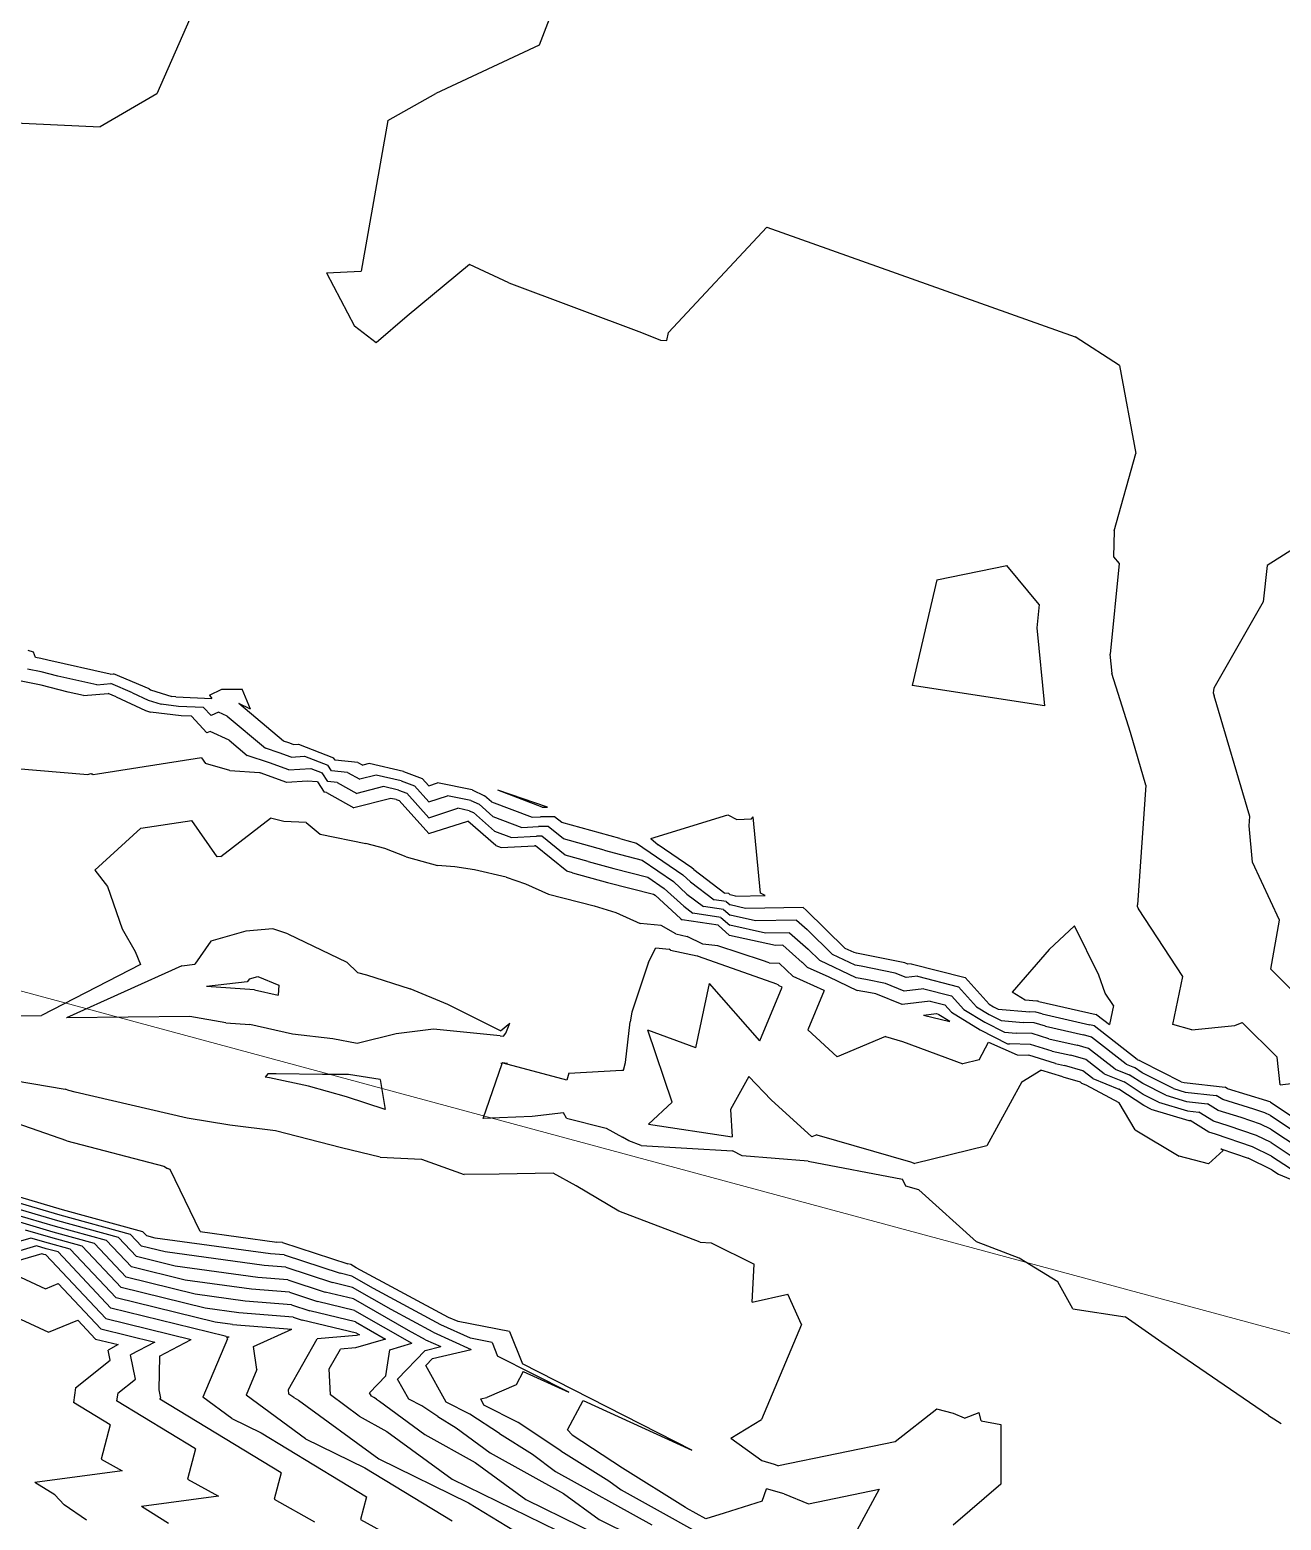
# Model space of a CAD drawing. Header units: metres. Extents: x -1120501 to 1198934, y -4928884 to 66998.
# Drawn here: x -388.5 to -288.2, y -424.5 to -305 of the extents above; entities that cross this region are included whole.
import ezdxf

# ---------------------------------------------------------------- set-up
doc = ezdxf.new("R2010")
doc.units = ezdxf.units.M
doc.layers.add('CL', color=5, linetype='Continuous')
doc.layers.add('SURF2CONTOURS', color=7, linetype='Continuous', lineweight=0)

msp = doc.modelspace()

# ---------------------------------------------------------------- linework, layer by layer
at = {"color": 7, "lineweight": 0}
msp.add_circle((-684.64, 190.5), 66807.04, dxfattribs=at)
at = {"layer": 'CL', "linetype": 'Continuous', "lineweight": 0}
msp.add_lwpolyline([(-1067.58, 367.8), (-1082.93, 319.26), (-1104.11, 221.68), (-1108.39, 149.1), (-1119.85, 75.24), (-1093.53, -4.65), (-914.22, -147.32), (-825.87, -265.54), (-744.42, -314.86), (-442.72, -367.63), (-277.08, -412.37), (-43.5, -540.29), (86.31, -636.55), (247.28, -699.7), (413.51, -706.37), (555.05, -769.61), (597.29, -868.97), (635.37, -929.41), (778.63, -1023.65), (803.38, -1108.38), (824.32, -1155.97), (872.87, -1163.59)], dxfattribs=at)
at = {"layer": 'SURF2CONTOURS', "color": 4, "linetype": 'Continuous', "lineweight": -3}
for p, q in [((-344.24, -297.38, 250), (-347.66, -306.25, 250)), ((-347.66, -306.25, 250), (-355.93, -310.12, 250)), ((-359.77, -312.29, 250), (-355.93, -310.12, 250)), ((-359.77, -312.29, 250), (-361.91, -324.37, 250)), ((-329.39, -320.86, 250), (-337.29, -329.28, 250)), ((-329.39, -320.86, 250), (-304.69, -329.63, 250)), ((-364.69, -324.52, 250), (-361.91, -324.37, 250)), ((-364.69, -324.52, 250), (-362.44, -328.79, 250)), ((-353.22, -323.84, 250), (-358.22, -327.97, 250)), ((-350.07, -325.3, 250), (-353.22, -323.84, 250)), ((-350.07, -325.3, 250), (-339.44, -329.29, 250)), ((-358.22, -327.97, 250), (-360.71, -330.11, 250)), ((-360.71, -330.11, 250), (-362.44, -328.79, 250)), ((-339.44, -329.29, 250), (-337.93, -329.91, 250)), ((-337.42, -329.93, 250), (-337.29, -329.28, 250)), ((-301.12, -331.95, 250), (-304.69, -329.63, 250)), ((-337.93, -329.91, 250), (-337.42, -329.93, 250)), ((-301.12, -331.95, 250), (-299.83, -338.98, 250)), ((-301.55, -345.18, 250), (-299.83, -338.98, 250)), ((-301.55, -345.18, 250), (-301.62, -347.27, 250)), ((-301.62, -347.27, 250), (-301.17, -347.81, 250)), ((-301.17, -347.81, 250), (-301.88, -355.09, 250)), ((-388.18, -354.92, 250), (-388.6, -354.79, 250)), ((-388.02, -355.34, 250), (-388.18, -354.92, 250)), ((-387.58, -355.43, 250), (-388.02, -355.34, 250)), ((-387.04, -355.56, 250), (-387.58, -355.43, 250)), ((-382.03, -356.68, 250), (-387.04, -355.56, 250)), ((-301.73, -356.62, 250), (-301.88, -355.09, 250)), ((-387.57, -357.57, 249), (-389.3, -357.23, 249)), ((-382.03, -356.68, 250), (-381.76, -356.66, 250)), ((-378.92, -357.86, 250), (-381.76, -356.66, 250)), ((-301.74, -356.64, 250), (-301.73, -356.62, 250)), ((-300.26, -361.37, 250), (-301.74, -356.64, 250)), ((-385.41, -358.12, 249), (-387.57, -357.57, 249)), ((-384.16, -358.4, 249), (-385.41, -358.12, 249)), ((-384.16, -358.4, 249), (-382.2, -358.23, 249)), ((-381.56, -358.5, 249), (-382.2, -358.23, 249)), ((-378.92, -357.86, 250), (-378.79, -357.93, 250)), ((-378.79, -357.93, 250), (-377.09, -358.47, 250)), ((-374.08, -358.37, 250), (-373.07, -357.88, 250)), ((-374.08, -358.37, 250), (-373.89, -358.63, 250)), ((-373.07, -357.88, 250), (-371.46, -357.88, 250)), ((-370.79, -359.49, 250), (-371.46, -357.88, 250)), ((-381.56, -358.5, 249), (-379.19, -359.59, 249)), ((-379.19, -359.59, 249), (-378.81, -359.72, 249)), ((-376.77, -358.51, 250), (-377.09, -358.47, 250)), ((-376.77, -358.51, 250), (-373.89, -358.63, 250)), ((-370.79, -359.49, 250), (-371.73, -359.04, 250)), ((-368.14, -362.06, 250), (-371.73, -359.04, 250)), ((-376.33, -360.02, 249), (-378.81, -359.72, 249)), ((-375.52, -360.05, 249), (-376.33, -360.02, 249)), ((-374.28, -361.4, 249), (-375.52, -360.05, 249)), ((-374.01, -361.27, 249), (-374.28, -361.4, 249)), ((-372.5, -361.98, 249), (-374.01, -361.27, 249)), ((-372.5, -361.98, 249), (-371.05, -363.2, 249)), ((-299.01, -365.58, 250), (-300.26, -361.37, 250)), ((-369.26, -363.8, 249), (-371.05, -363.2, 249)), ((-367.72, -362.2, 250), (-368.14, -362.06, 250)), ((-367.36, -362.33, 250), (-367.72, -362.2, 250)), ((-367.36, -362.33, 250), (-366.95, -362.3, 250)), ((-366.95, -362.3, 250), (-364.13, -363.38, 250)), ((-367.7, -364.36, 249), (-369.26, -363.8, 249)), ((-367.7, -364.36, 249), (-365.95, -364.24, 249)), ((-365.95, -364.24, 249), (-365.05, -364.59, 249)), ((-364.01, -363.58, 250), (-364.13, -363.38, 250)), ((-362.18, -363.76, 250), (-364.01, -363.58, 250)), ((-362.18, -363.76, 250), (-361.79, -363.97, 250)), ((-361.28, -363.84, 250), (-361.79, -363.97, 250)), ((-358.51, -364.49, 250), (-361.28, -363.84, 250)), ((-364.59, -365.29, 249), (-365.05, -364.59, 249)), ((-363.85, -365.36, 249), (-364.59, -365.29, 249)), ((-363.85, -365.36, 249), (-362.26, -366.25, 249)), ((-358.51, -364.49, 250), (-357.02, -365.05, 250)), ((-357.02, -365.05, 250), (-356.49, -365.64, 250)), ((-356.49, -365.64, 250), (-355.8, -365.41, 250)), ((-353.02, -365.97, 250), (-355.8, -365.41, 250)), ((-299.01, -365.58, 250), (-299.69, -375.19, 250)), ((-360.13, -365.7, 249), (-362.26, -366.25, 249)), ((-358.92, -365.99, 249), (-360.13, -365.7, 249)), ((-358.92, -365.99, 249), (-358.26, -366.23, 249)), ((-358.26, -366.23, 249), (-356.49, -368.19, 249)), ((-353.02, -365.97, 250), (-352.02, -366.43, 250)), ((-351.46, -366.92, 250), (-352.02, -366.43, 250)), ((-356.49, -368.19, 249), (-354.18, -367.44, 249)), ((-353.25, -367.63, 249), (-354.18, -367.44, 249)), ((-353.25, -367.63, 249), (-352.91, -367.78, 249)), ((-351.23, -369.26, 249), (-352.91, -367.78, 249)), ((-351.46, -366.92, 250), (-348.22, -368.16, 250)), ((-383.25, -372.39, 248), (-379.58, -369.04, 248)), ((-379.58, -369.04, 248), (-375.48, -368.41, 248)), ((-373.45, -371.32, 248), (-375.48, -368.41, 248)), ((-373.17, -371.29, 248), (-369.17, -368.24, 248)), ((-368.11, -368.5, 248), (-369.17, -368.24, 248)), ((-366.33, -368.57, 248), (-368.11, -368.5, 248)), ((-366.33, -368.57, 248), (-365.21, -369.51, 248)), ((-348.22, -368.16, 250), (-347.54, -368.13, 250)), ((-346.43, -368.11, 250), (-347.54, -368.13, 250)), ((-345.84, -368.59, 250), (-346.43, -368.11, 250)), ((-341.19, -369.87, 250), (-345.84, -368.59, 250)), ((-365.21, -369.51, 248), (-361.55, -370.26, 248)), ((-360.03, -370.66, 248), (-361.55, -370.26, 248)), ((-351.23, -369.26, 249), (-349.87, -369.78, 249)), ((-349.87, -369.78, 249), (-347.87, -369.68, 249)), ((-347.44, -369.67, 249), (-347.87, -369.68, 249)), ((-345.57, -371.19, 249), (-347.44, -369.67, 249)), ((-341.19, -369.87, 250), (-340.62, -370.03, 250)), ((-340.62, -370.03, 250), (-339.85, -370.23, 250)), ((-339.85, -370.23, 250), (-336.14, -372.77, 250)), ((-373.17, -371.29, 248), (-373.45, -371.32, 248)), ((-358.31, -371.33, 248), (-360.03, -370.66, 248)), ((-358.31, -371.33, 248), (-355.79, -372.03, 248)), ((-343.71, -371.7, 249), (-345.57, -371.19, 249)), ((-383.25, -372.39, 248), (-382.25, -373.7, 248)), ((-354.42, -372.14, 248), (-355.79, -372.03, 248)), ((-352.83, -372.36, 248), (-354.42, -372.14, 248)), ((-350.28, -372.95, 248), (-352.83, -372.36, 248)), ((-343.71, -371.7, 249), (-341.66, -372.27, 249)), ((-341.66, -372.27, 249), (-338.94, -372.96, 249)), ((-335.53, -373.33, 250), (-336.14, -372.77, 250)), ((-382.25, -373.7, 248), (-381.08, -377.1, 248)), ((-350.28, -372.95, 248), (-348.74, -373.5, 248)), ((-348.74, -373.5, 248), (-346.9, -374.33, 248)), ((-338.94, -372.96, 249), (-337.62, -373.86, 249)), ((-336.06, -375.29, 249), (-337.62, -373.86, 249)), ((-335.53, -373.33, 250), (-333.63, -374.77, 250)), ((-346.9, -374.33, 248), (-343.24, -375.25, 248)), ((-332.66, -374.91, 250), (-333.63, -374.77, 250)), ((-332.66, -374.91, 250), (-332.34, -375.19, 250)), ((-331.1, -375.46, 250), (-332.34, -375.19, 250)), ((-299.7, -375.33, 250), (-299.69, -375.19, 250)), ((-343.24, -375.25, 248), (-341.51, -375.8, 248)), ((-341.51, -375.8, 248), (-339.55, -376.67, 248)), ((-336.06, -375.29, 249), (-335.34, -375.84, 249)), ((-333.09, -376.18, 249), (-335.34, -375.84, 249)), ((-333.09, -376.18, 249), (-332.37, -376.82, 249)), ((-326.5, -375.39, 250), (-331.1, -375.46, 250)), ((-326.5, -375.39, 250), (-326.26, -375.6, 250)), ((-326.26, -375.6, 250), (-323.12, -378.67, 250)), ((-299.7, -375.33, 250), (-299.63, -375.48, 250)), ((-299.62, -375.5, 250), (-299.63, -375.48, 250)), ((-296.07, -380.93, 250), (-299.62, -375.5, 250)), ((-381.08, -377.1, 248), (-380.04, -378.93, 248)), ((-371.15, -377.3, 248), (-373.96, -378.08, 248)), ((-368.99, -377.09, 248), (-371.15, -377.3, 248)), ((-367.78, -377.5, 248), (-368.99, -377.09, 248)), ((-367.78, -377.5, 248), (-363.07, -379.78, 248)), ((-337.87, -376.83, 248), (-339.55, -376.67, 248)), ((-336.7, -377.5, 248), (-337.87, -376.83, 248)), ((-336.7, -377.5, 248), (-335.79, -377.71, 248)), ((-329.5, -377.44, 249), (-332.37, -376.82, 249)), ((-327.57, -377.41, 249), (-329.5, -377.44, 249)), ((-327.57, -377.41, 249), (-326.09, -378.73, 249)), ((-373.96, -378.08, 248), (-375.25, -379.93, 248)), ((-334.54, -378.33, 248), (-335.79, -377.71, 248)), ((-333.34, -378.46, 248), (-334.54, -378.33, 248)), ((-329.74, -379.64, 248), (-333.34, -378.46, 248)), ((-326.09, -378.73, 249), (-325.14, -379.65, 249)), ((-322.41, -379.01, 250), (-323.12, -378.67, 250)), ((-379.59, -379.97, 248), (-387.53, -384.04, 248)), ((-380.04, -378.93, 248), (-379.59, -379.97, 248)), ((-376.29, -380.06, 248), (-375.25, -379.93, 248)), ((-362.2, -380.61, 248), (-363.07, -379.78, 248)), ((-329.2, -379.83, 248), (-329.74, -379.64, 248)), ((-329.2, -379.83, 248), (-328.41, -379.85, 248)), ((-328.41, -379.85, 248), (-327.29, -380.92, 248)), ((-322.23, -381.03, 249), (-325.14, -379.65, 249)), ((-322.22, -379.04, 250), (-322.41, -379.01, 250)), ((-318.34, -379.83, 250), (-322.22, -379.04, 250)), ((-318.09, -379.93, 250), (-318.34, -379.83, 250)), ((-317.83, -379.9, 250), (-318.09, -379.93, 250)), ((-317.83, -379.9, 250), (-313.5, -381, 250)), ((-376.29, -380.06, 248), (-385.53, -384.24, 248)), ((-362.2, -380.61, 248), (-361.5, -380.78, 248)), ((-361.5, -380.78, 248), (-357.99, -381.92, 248)), ((-324.8, -382.04, 248), (-327.29, -380.92, 248)), ((-321.46, -381.16, 249), (-322.23, -381.03, 249)), ((-319.88, -381.48, 249), (-321.46, -381.16, 249)), ((-311.58, -383.13, 250), (-313.5, -381, 250)), ((-296.87, -384.76, 250), (-296.07, -380.93, 250)), ((-354.96, -383.16, 248), (-357.99, -381.92, 248)), ((-324.8, -382.04, 248), (-326.12, -385.19, 248)), ((-318.4, -382.09, 249), (-319.88, -381.48, 249)), ((-316.82, -381.9, 249), (-318.4, -382.09, 249)), ((-316.82, -381.9, 249), (-314.59, -382.47, 249)), ((-350.74, -385.28, 248), (-354.96, -383.16, 248)), ((-313.6, -383.57, 249), (-314.59, -382.47, 249)), ((-311.58, -383.13, 250), (-311.22, -383.36, 250)), ((-311.22, -383.36, 250), (-310.87, -383.53, 250)), ((-310.87, -383.53, 250), (-308.31, -383.76, 250)), ((-392.82, -384.14, 248), (-387.53, -384.04, 248)), ((-375.65, -384.12, 248), (-385.53, -384.24, 248)), ((-372.75, -384.65, 248), (-375.65, -384.12, 248)), ((-372.75, -384.65, 248), (-370.83, -384.77, 248)), ((-350.74, -385.28, 248), (-350.01, -384.67, 248)), ((-350.32, -385.48, 248), (-350.01, -384.67, 248)), ((-316.84, -384.02, 248), (-315.81, -383.9, 248)), ((-316.84, -384.02, 248), (-314.74, -384.54, 248)), ((-315.81, -383.9, 248), (-315.68, -383.94, 248)), ((-315.61, -384, 248), (-315.68, -383.94, 248)), ((-314.74, -384.54, 248), (-315.61, -384, 248)), ((-313.6, -383.57, 249), (-311.94, -384.59, 249)), ((-311.94, -384.59, 249), (-310.36, -385.39, 249)), ((-307.83, -383.77, 250), (-308.31, -383.76, 250)), ((-307.34, -383.92, 250), (-307.83, -383.77, 250)), ((-307.34, -383.92, 250), (-303.51, -384.79, 250)), ((-291.89, -384.86, 250), (-291.3, -384.6, 250)), ((-288.49, -387.4, 250), (-291.3, -384.6, 250)), ((-367.41, -385.56, 248), (-370.83, -384.77, 248)), ((-364.19, -385.91, 248), (-367.41, -385.56, 248)), ((-362.23, -386.3, 248), (-364.19, -385.91, 248)), ((-359.12, -385.53, 248), (-362.23, -386.3, 248)), ((-356.13, -385.14, 248), (-359.12, -385.53, 248)), ((-350.78, -385.67, 248), (-356.13, -385.14, 248)), ((-350.78, -385.67, 248), (-350.51, -385.71, 248)), ((-350.51, -385.71, 248), (-350.32, -385.48, 248)), ((-323.76, -387.36, 248), (-326.12, -385.19, 248)), ((-319.88, -385.74, 248), (-323.76, -387.36, 248)), ((-319.88, -385.74, 248), (-318.52, -386.13, 248)), ((-310.36, -385.39, 249), (-309.41, -385.47, 249)), ((-308.12, -385.5, 249), (-309.41, -385.47, 249)), ((-306.81, -385.91, 249), (-308.12, -385.5, 249)), ((-306.81, -385.91, 249), (-304.52, -386.43, 249)), ((-303.16, -384.89, 250), (-303.51, -384.79, 250)), ((-299.71, -387.57, 250), (-303.16, -384.89, 250)), ((-295.33, -385.21, 250), (-296.87, -384.76, 250)), ((-295.33, -385.21, 250), (-291.89, -384.86, 250)), ((-318.52, -386.13, 248), (-313.68, -387.92, 248)), ((-312.39, -387.61, 248), (-311.62, -386.2, 248)), ((-311.62, -386.2, 248), (-309.34, -387.21, 248)), ((-303.61, -386.69, 249), (-304.52, -386.43, 249)), ((-301.49, -388.34, 249), (-303.61, -386.69, 249)), ((-312.39, -387.61, 248), (-313.68, -387.92, 248)), ((-309.34, -387.21, 248), (-308.41, -387.23, 248)), ((-306.27, -387.89, 248), (-308.41, -387.23, 248)), ((-306.27, -387.89, 248), (-305.54, -388.06, 248)), ((-304.06, -388.48, 248), (-305.54, -388.06, 248)), ((-301.49, -388.34, 249), (-300.35, -388.8, 249)), ((-299.71, -387.57, 250), (-299.53, -387.65, 250)), ((-299.35, -387.76, 250), (-299.53, -387.65, 250)), ((-296.2, -389.36, 250), (-299.35, -387.76, 250)), ((-288.26, -389.62, 250), (-288.49, -387.4, 250)), ((-391.02, -389.06, 248), (-385.64, -389.96, 248)), ((-303.26, -389.1, 248), (-304.06, -388.48, 248)), ((-303.26, -389.1, 248), (-301.18, -389.96, 248)), ((-299.27, -389.51, 249), (-300.35, -388.8, 249)), ((-297.42, -390.45, 249), (-299.27, -389.51, 249)), ((-296.2, -389.36, 250), (-295.95, -389.43, 250)), ((-295.95, -389.43, 250), (-292.67, -389.79, 250)), ((-288.26, -389.62, 250), (-286.06, -389.35, 250)), ((-385.35, -390.06, 248), (-385.64, -389.96, 248)), ((-384.83, -390.2, 248), (-385.35, -390.06, 248)), ((-375.87, -392.28, 248), (-384.83, -390.2, 248)), ((-299.19, -391.26, 248), (-301.18, -389.96, 248)), ((-297.42, -390.45, 249), (-295.76, -390.95, 249)), ((-292.47, -389.92, 250), (-292.67, -389.79, 250)), ((-289.33, -390.88, 250), (-292.47, -389.92, 250)), ((-298.63, -391.55, 248), (-299.19, -391.26, 248)), ((-298.63, -391.55, 248), (-295.58, -392.46, 248)), ((-295.76, -390.95, 249), (-294.08, -391.13, 249)), ((-293.22, -391.66, 249), (-294.08, -391.13, 249)), ((-291.39, -392.22, 249), (-293.22, -391.66, 249)), ((-289.16, -390.94, 250), (-289.33, -390.88, 250)), ((-289.07, -390.98, 250), (-289.16, -390.94, 250)), ((-289.07, -390.98, 250), (-283.64, -394.6, 250)), ((-372.45, -392.85, 248), (-375.87, -392.28, 248)), ((-368.77, -393.29, 248), (-372.45, -392.85, 248)), ((-295.58, -392.46, 248), (-295.48, -392.47, 248)), ((-293.98, -393.4, 248), (-295.48, -392.47, 248)), ((-289.82, -392.76, 249), (-291.39, -392.22, 249)), ((-289.01, -393.16, 249), (-289.82, -392.76, 249)), ((-363.5, -394.67, 248), (-368.77, -393.29, 248)), ((-293.45, -393.57, 248), (-293.98, -393.4, 248)), ((-290.48, -394.58, 248), (-293.45, -393.57, 248)), ((-289.01, -393.16, 249), (-285.54, -395.46, 249)), ((-360.4, -395.41, 248), (-363.5, -394.67, 248)), ((-360.4, -395.41, 248), (-357.08, -395.58, 248)), ((-288.94, -395.33, 248), (-290.48, -394.58, 248)), ((-288.94, -395.33, 248), (-287.44, -396.33, 248)), ((-357.08, -395.58, 248), (-353.67, -396.79, 248)), ((-346.52, -396.68, 248), (-350.86, -396.77, 248)), ((-344.67, -397.7, 248), (-346.52, -396.68, 248)), ((-350.86, -396.77, 248), (-353.67, -396.79, 248)), ((-341.26, -399.73, 248), (-344.67, -397.7, 248)), ((-385.84, -399.62, 249), (-391.02, -398.1, 249)), ((-386.22, -400.51, 250), (-390.14, -399.37, 250)), ((-379.42, -401.39, 249), (-385.84, -399.62, 249)), ((-334.75, -402.22, 248), (-341.26, -399.73, 248)), ((-386.6, -401.41, 251), (-389.26, -400.63, 251)), ((-383.3, -402.32, 251), (-386.6, -401.41, 251)), ((-381.36, -401.85, 250), (-386.22, -400.51, 250)), ((-379.42, -401.39, 249), (-379.1, -401.72, 249)), ((-388.39, -401.89, 252), (-392.89, -403.22, 252)), ((-386.98, -402.3, 252), (-388.39, -401.89, 252)), ((-385.24, -402.78, 252), (-386.98, -402.3, 252)), ((-383.3, -402.32, 251), (-380.74, -405.03, 251)), ((-381.36, -401.85, 250), (-379.92, -403.38, 250)), ((-378.42, -401.89, 249), (-379.1, -401.72, 249)), ((-369.19, -403.15, 249), (-378.42, -401.89, 249)), ((-334.75, -402.22, 248), (-333.87, -402.27, 248)), ((-333.87, -402.27, 248), (-330.42, -403.99, 248)), ((-387.51, -403.15, 253), (-393.4, -404.89, 253)), ((-387.36, -403.2, 253), (-387.51, -403.15, 253)), ((-387.18, -403.25, 253), (-387.36, -403.2, 253)), ((-387.18, -403.25, 253), (-382.38, -408.34, 253)), ((-385.24, -402.78, 252), (-381.56, -406.69, 252)), ((-376.82, -404.14, 250), (-379.92, -403.38, 250)), ((-368.08, -403.24, 249), (-369.19, -403.15, 249)), ((-368.08, -403.24, 249), (-363.59, -404.72, 249)), ((-375.21, -406.39, 251), (-380.74, -405.03, 251)), ((-370.2, -405.05, 250), (-376.82, -404.14, 250)), ((-367.79, -405.24, 250), (-370.2, -405.05, 250)), ((-362.67, -404.94, 249), (-363.59, -404.72, 249)), ((-360.92, -405.95, 249), (-362.67, -404.94, 249)), ((-330.57, -407.04, 248), (-330.42, -403.99, 248)), ((-367.79, -405.24, 250), (-364.81, -406.22, 250)), ((-362.52, -406.77, 250), (-364.81, -406.22, 250)), ((-355.53, -408.85, 249), (-360.92, -405.95, 249)), ((-393.44, -406.42, 254), (-386.98, -409.45, 254)), ((-373.61, -408.64, 252), (-381.56, -406.69, 252)), ((-371.22, -406.94, 251), (-375.21, -406.39, 251)), ((-367.51, -407.24, 251), (-371.22, -406.94, 251)), ((-367.51, -407.24, 251), (-366.03, -407.72, 251)), ((-358.12, -409.31, 250), (-362.52, -406.77, 250)), ((-330.57, -407.04, 248), (-327.72, -406.38, 248)), ((-326.63, -408.82, 248), (-327.72, -406.38, 248)), ((-386.98, -409.45, 254), (-384.62, -408.48, 254)), ((-383.2, -410, 254), (-384.62, -408.48, 254)), ((-382.38, -408.34, 253), (-375.53, -410.03, 253)), ((-372.23, -408.83, 252), (-373.61, -408.64, 252)), ((-362.37, -408.6, 251), (-366.03, -407.72, 251)), ((-362.37, -408.6, 251), (-359.96, -409.99, 251)), ((-372.23, -408.83, 252), (-367.48, -409.21, 252)), ((-370.54, -410.59, 252), (-367.48, -409.21, 252)), ((-356.76, -410.04, 250), (-358.12, -409.31, 250)), ((-353.15, -409.92, 249), (-355.53, -408.85, 249)), ((-326.63, -408.82, 248), (-329.82, -416.45, 248)), ((-383.2, -410, 254), (-381.39, -410.44, 254)), ((-381.39, -410.44, 254), (-382.2, -410.87, 254)), ((-382.04, -411.69, 254), (-382.2, -410.87, 254)), ((-378.07, -411.35, 253), (-375.53, -410.03, 253)), ((-370.28, -412.43, 252), (-370.54, -410.59, 252)), ((-364.47, -412.37, 251), (-363.58, -410.8, 251)), ((-362.36, -410.7, 251), (-363.58, -410.8, 251)), ((-359.96, -409.99, 251), (-362.36, -410.7, 251)), ((-356.79, -410.9, 250), (-358.99, -413.21, 250)), ((-356.79, -410.9, 250), (-355.53, -410.6, 250)), ((-356.76, -410.04, 250), (-355.53, -410.6, 250)), ((-351.42, -410.26, 249), (-353.15, -409.92, 249)), ((-351.42, -410.26, 249), (-350.98, -411.35, 249)), ((-384.81, -413.89, 254), (-382.04, -411.69, 254)), ((-378.07, -411.35, 253), (-378.12, -414.06, 253)), ((-345.27, -414.26, 249), (-350.98, -411.35, 249)), ((-370.28, -412.43, 252), (-371.14, -414.5, 252)), ((-364.37, -414.47, 251), (-364.47, -412.37, 251)), ((-358.09, -414.81, 250), (-358.99, -413.21, 250)), ((-348.93, -412.59, 249), (-349.5, -413.65, 249)), ((-348.93, -412.59, 249), (-345.27, -414.26, 249)), ((-384.81, -413.89, 254), (-384.98, -415.08, 254)), ((-378.12, -414.06, 253), (-377.99, -414.74, 253)), ((-366.38, -417.98, 252), (-371.14, -414.5, 252)), ((-362.07, -416.16, 251), (-364.37, -414.47, 251)), ((-349.5, -413.65, 249), (-351.84, -414.69, 249)), ((-382.04, -416.87, 254), (-384.98, -415.08, 254)), ((-378.05, -414.79, 253), (-377.99, -414.74, 253)), ((-378.05, -414.79, 253), (-378.05, -414.81, 253)), ((-368.34, -420.72, 253), (-378.05, -414.81, 253)), ((-357.06, -415.34, 250), (-358.09, -414.81, 250)), ((-355.76, -416.19, 250), (-357.06, -415.34, 250)), ((-352.36, -414.79, 249), (-351.84, -414.69, 249)), ((-352.36, -414.79, 249), (-352.09, -415.28, 249)), ((-349.34, -416.68, 249), (-352.09, -415.28, 249)), ((-315.77, -415.6, 248), (-319.12, -418.22, 248)), ((-314.43, -415.96, 248), (-315.77, -415.6, 248)), ((-382.04, -416.87, 254), (-382.76, -419.62, 254)), ((-362.07, -416.16, 251), (-359.85, -417.39, 251)), ((-355.76, -416.19, 250), (-354.31, -417.1, 250)), ((-345.91, -418.94, 249), (-349.34, -416.68, 249)), ((-332.28, -417.93, 248), (-329.82, -416.45, 248)), ((-313.55, -416.34, 248), (-314.43, -415.96, 248)), ((-313.55, -416.34, 248), (-312.37, -415.89, 248)), ((-312.21, -416.56, 248), (-312.37, -415.89, 248)), ((-312.21, -416.56, 248), (-310.64, -416.85, 248)), ((-310.64, -416.85, 248), (-310.64, -421.63, 248)), ((-366.38, -417.98, 252), (-361.63, -420.31, 252)), ((-359.85, -417.39, 251), (-354.61, -421.22, 251)), ((-354.31, -417.1, 250), (-351.58, -419.12, 250)), ((-332.28, -417.93, 248), (-329.8, -419.73, 248)), ((-351.58, -419.12, 250), (-345.69, -422.38, 250)), ((-345.91, -418.94, 249), (-342.06, -421.35, 249)), ((-319.12, -418.22, 248), (-328.46, -420.16, 248)), ((-381.07, -420.55, 254), (-388.07, -421.49, 254)), ((-382.76, -419.62, 254), (-381.07, -420.55, 254)), ((-361.63, -420.31, 252), (-354.63, -424.57, 252)), ((-329.8, -419.73, 248), (-328.82, -420.01, 248)), ((-328.82, -420.01, 248), (-328.46, -420.16, 248)), ((-386.48, -422.48, 254), (-388.07, -421.49, 254)), ((-368.34, -420.72, 253), (-368.9, -422.84, 253)), ((-354.61, -421.22, 251), (-345.01, -425.94, 251)), ((-342.06, -421.35, 249), (-341.08, -422.07, 249)), ((-310.64, -421.63, 248), (-314.47, -424.91, 248)), ((-385.71, -423.29, 254), (-386.48, -422.48, 254)), ((-368.9, -422.84, 253), (-365.65, -424.64, 253)), ((-345.69, -422.38, 250), (-342.83, -424.47, 250)), ((-341.08, -422.07, 249), (-331.53, -427.37, 249)), ((-383.93, -424.51, 254), (-385.71, -423.29, 254)), ((-342.83, -424.47, 250), (-328.38, -431.57, 250))]:
    msp.add_line(p, q, dxfattribs=at)
at = {"layer": 'SURF2CONTOURS', "color": 2, "linetype": 'Continuous', "lineweight": -3}
for p, q in [((-375.65, -304.14, 250.5), (-378.29, -310.15, 250.5)), ((-378.29, -310.15, 250.5), (-382.83, -312.81, 250.5)), ((-390.24, -312.45, 250.5), (-382.83, -312.81, 250.5)), ((-285.88, -345.81, 249.5), (-289.29, -347.96, 249.5)), ((-315.77, -349.12, 250.5), (-310.16, -347.97, 250.5)), ((-307.56, -351.09, 250.5), (-310.16, -347.97, 250.5)), ((-289.29, -347.96, 249.5), (-289.63, -350.89, 249.5)), ((-315.77, -349.12, 250.5), (-317.75, -357.59, 250.5)), ((-307.56, -351.09, 250.5), (-307.75, -352.97, 250.5)), ((-289.63, -350.89, 249.5), (-293.58, -357.82, 249.5)), ((-307.75, -352.97, 250.5), (-307.14, -359.21, 250.5)), ((-387.57, -356.5, 249.5), (-388.66, -356.28, 249.5)), ((-386.22, -356.84, 249.5), (-387.57, -356.5, 249.5)), ((-383.1, -357.54, 249.5), (-386.22, -356.84, 249.5)), ((-383.1, -357.54, 249.5), (-381.98, -357.44, 249.5)), ((-380.24, -358.18, 249.5), (-381.98, -357.44, 249.5)), ((-380.24, -358.18, 249.5), (-378.99, -358.76, 249.5)), ((-307.14, -359.21, 250.5), (-317.75, -357.59, 250.5)), ((-293.58, -357.82, 249.5), (-293.62, -358.18, 249.5)), ((-293.62, -358.18, 249.5), (-293.54, -358.43, 249.5)), ((-290.68, -368.09, 249.5), (-293.54, -358.43, 249.5)), ((-378.99, -358.76, 249.5), (-377.95, -359.09, 249.5)), ((-376.55, -359.27, 249.5), (-377.95, -359.09, 249.5)), ((-374.55, -359.35, 249.5), (-376.55, -359.27, 249.5)), ((-373.94, -360.01, 249.5), (-374.55, -359.35, 249.5)), ((-373.35, -359.73, 249.5), (-373.94, -360.01, 249.5)), ((-372.65, -360.06, 249.5), (-373.35, -359.73, 249.5)), ((-372.65, -360.06, 249.5), (-369.59, -362.63, 249.5)), ((-368.49, -363, 249.5), (-369.59, -362.63, 249.5)), ((-367.53, -363.35, 249.5), (-368.49, -363, 249.5)), ((-389.83, -364.22, 248.5), (-383.81, -364.74, 248.5)), ((-374.7, -363.4, 248.5), (-383.05, -364.69, 248.5)), ((-374.7, -363.4, 248.5), (-374.38, -363.85, 248.5)), ((-372.45, -364.41, 248.5), (-374.38, -363.85, 248.5)), ((-372.45, -364.41, 248.5), (-370.07, -364.58, 248.5)), ((-367.53, -363.35, 249.5), (-366.45, -363.27, 249.5)), ((-366.45, -363.27, 249.5), (-364.59, -363.98, 249.5)), ((-364.3, -364.43, 249.5), (-364.59, -363.98, 249.5)), ((-363.01, -364.56, 249.5), (-364.3, -364.43, 249.5)), ((-383.81, -364.74, 248.5), (-383.58, -364.65, 248.5)), ((-383.58, -364.65, 248.5), (-383.52, -364.71, 248.5)), ((-383.45, -364.71, 248.5), (-383.52, -364.71, 248.5)), ((-383.45, -364.71, 248.5), (-383.4, -364.75, 248.5)), ((-383.05, -364.69, 248.5), (-383.4, -364.75, 248.5)), ((-370.07, -364.58, 248.5), (-370.02, -364.59, 248.5)), ((-367.87, -365.38, 248.5), (-370.02, -364.59, 248.5)), ((-366.23, -365.26, 248.5), (-367.87, -365.38, 248.5)), ((-365.42, -365.32, 248.5), (-366.23, -365.26, 248.5)), ((-365.42, -365.32, 248.5), (-364.88, -366.14, 248.5)), ((-363.01, -364.56, 249.5), (-362.03, -365.11, 249.5)), ((-360.7, -364.77, 249.5), (-362.03, -365.11, 249.5)), ((-358.72, -365.24, 249.5), (-360.7, -364.77, 249.5)), ((-358.72, -365.24, 249.5), (-357.64, -365.64, 249.5)), ((-364.69, -366.16, 248.5), (-364.88, -366.14, 248.5)), ((-364.69, -366.16, 248.5), (-362.5, -367.39, 248.5)), ((-359.55, -366.64, 248.5), (-362.5, -367.39, 248.5)), ((-359.12, -366.74, 248.5), (-359.55, -366.64, 248.5)), ((-359.12, -366.74, 248.5), (-358.88, -366.82, 248.5)), ((-358.88, -366.82, 248.5), (-356.5, -369.47, 248.5)), ((-357.64, -365.64, 249.5), (-356.49, -366.91, 249.5)), ((-356.49, -366.91, 249.5), (-354.99, -366.43, 249.5)), ((-353.13, -366.8, 249.5), (-354.99, -366.43, 249.5)), ((-353.13, -366.8, 249.5), (-352.47, -367.11, 249.5)), ((-347.4, -367.35, 250.5), (-350.95, -365.99, 250.5)), ((-346.97, -367.35, 250.5), (-350.95, -365.99, 250.5)), ((-351.35, -368.09, 249.5), (-352.47, -367.11, 249.5)), ((-347.4, -367.35, 250.5), (-347.38, -367.35, 250.5)), ((-347.38, -367.35, 250.5), (-346.97, -367.35, 250.5)), ((-338.7, -369.85, 250.5), (-332.53, -367.97, 250.5)), ((-332.53, -367.97, 250.5), (-331.8, -368.34, 250.5)), ((-356.5, -369.47, 248.5), (-353.37, -368.46, 248.5)), ((-353.36, -368.46, 248.5), (-353.37, -368.46, 248.5)), ((-353.36, -368.46, 248.5), (-353.36, -368.46, 248.5)), ((-351.11, -370.42, 248.5), (-353.36, -368.46, 248.5)), ((-351.35, -368.09, 249.5), (-349.05, -368.97, 249.5)), ((-349.05, -368.97, 249.5), (-347.7, -368.9, 249.5)), ((-346.93, -368.89, 249.5), (-347.7, -368.9, 249.5)), ((-345.7, -369.89, 249.5), (-346.93, -368.89, 249.5)), ((-331.8, -368.34, 250.5), (-330.64, -368.29, 250.5)), ((-330.64, -368.29, 250.5), (-330.5, -368.13, 250.5)), ((-329.9, -374.25, 250.5), (-330.5, -368.13, 250.5)), ((-290.73, -368.84, 249.5), (-290.68, -368.09, 249.5)), ((-290.47, -371.77, 249.5), (-290.73, -368.84, 249.5)), ((-342.45, -370.79, 249.5), (-345.7, -369.89, 249.5)), ((-338.7, -369.85, 250.5), (-338.11, -370.36, 250.5)), ((-335.4, -372.22, 250.5), (-338.11, -370.36, 250.5)), ((-351.11, -370.42, 248.5), (-350.7, -370.59, 248.5)), ((-350.7, -370.59, 248.5), (-348.03, -370.45, 248.5)), ((-347.95, -370.45, 248.5), (-348.03, -370.45, 248.5)), ((-345.43, -372.49, 248.5), (-347.95, -370.45, 248.5)), ((-342.45, -370.79, 249.5), (-341.14, -371.15, 249.5)), ((-341.14, -371.15, 249.5), (-339.39, -371.6, 249.5)), ((-339.39, -371.6, 249.5), (-336.88, -373.32, 249.5)), ((-344.97, -372.62, 248.5), (-345.43, -372.49, 248.5)), ((-344.97, -372.62, 248.5), (-342.18, -373.39, 248.5)), ((-335.26, -372.35, 250.5), (-335.4, -372.22, 250.5)), ((-335.26, -372.35, 250.5), (-332.77, -374.23, 250.5)), ((-288.32, -376.4, 249.5), (-290.47, -371.77, 249.5)), ((-342.18, -373.39, 248.5), (-338.48, -374.33, 248.5)), ((-335.8, -374.31, 249.5), (-336.88, -373.32, 249.5)), ((-338.48, -374.33, 248.5), (-338.36, -374.41, 248.5)), ((-336.33, -376.27, 248.5), (-338.36, -374.41, 248.5)), ((-335.8, -374.31, 249.5), (-334.48, -375.3, 249.5)), ((-332.44, -374.28, 250.5), (-332.77, -374.23, 250.5)), ((-332.44, -374.28, 250.5), (-332.33, -374.37, 250.5)), ((-331.9, -374.47, 250.5), (-332.33, -374.37, 250.5)), ((-331.9, -374.47, 250.5), (-329.54, -374.43, 250.5)), ((-329.54, -374.43, 250.5), (-329.9, -374.25, 250.5)), ((-336.33, -376.27, 248.5), (-336.19, -376.38, 248.5)), ((-333.31, -376.82, 248.5), (-336.19, -376.38, 248.5)), ((-332.87, -375.55, 249.5), (-334.48, -375.3, 249.5)), ((-332.87, -375.55, 249.5), (-332.35, -376, 249.5)), ((-330.3, -376.45, 249.5), (-332.35, -376, 249.5)), ((-333.31, -376.82, 248.5), (-332.38, -377.63, 248.5)), ((-327.03, -376.4, 249.5), (-330.3, -376.45, 249.5)), ((-327.03, -376.4, 249.5), (-326.17, -377.16, 249.5)), ((-326.17, -377.16, 249.5), (-324.13, -379.16, 249.5)), ((-306.76, -378.76, 250.5), (-304.73, -376.85, 250.5)), ((-302.79, -380.83, 250.5), (-304.73, -376.85, 250.5)), ((-289.01, -380.33, 249.5), (-288.32, -376.4, 249.5)), ((-338.89, -379.77, 247.5), (-338.3, -378.63, 247.5)), ((-338.3, -378.63, 247.5), (-337.22, -378.73, 247.5)), ((-337.11, -378.8, 247.5), (-337.22, -378.73, 247.5)), ((-328.7, -378.43, 248.5), (-332.38, -377.63, 248.5)), ((-328.11, -378.42, 248.5), (-328.7, -378.43, 248.5)), ((-326.56, -379.79, 248.5), (-328.11, -378.42, 248.5)), ((-306.76, -378.76, 250.5), (-309.73, -382.18, 250.5)), ((-338.89, -379.77, 247.5), (-340.22, -383.78, 247.5)), ((-337.11, -378.8, 247.5), (-334.99, -379.28, 247.5)), ((-334.97, -379.29, 247.5), (-334.99, -379.28, 247.5)), ((-334.94, -379.29, 247.5), (-334.97, -379.29, 247.5)), ((-334.87, -379.32, 247.5), (-334.94, -379.29, 247.5)), ((-328.6, -381.55, 247.5), (-334.87, -379.32, 247.5)), ((-326.56, -379.79, 248.5), (-326.58, -379.78, 248.5)), ((-326.17, -380.17, 248.5), (-326.58, -379.78, 248.5)), ((-322.32, -380.02, 249.5), (-324.13, -379.16, 249.5)), ((-370.87, -381.1, 248.5), (-371.04, -381.35, 248.5)), ((-370.87, -381.1, 248.5), (-370.2, -380.92, 248.5)), ((-370.2, -380.92, 248.5), (-368.52, -381.62, 248.5)), ((-326.17, -380.17, 248.5), (-324.44, -380.95, 248.5)), ((-324.44, -380.95, 248.5), (-322.15, -382.04, 248.5)), ((-321.84, -380.1, 249.5), (-322.32, -380.02, 249.5)), ((-319.11, -380.65, 249.5), (-321.84, -380.1, 249.5)), ((-318.24, -381.01, 249.5), (-319.11, -380.65, 249.5)), ((-317.32, -380.9, 249.5), (-318.24, -381.01, 249.5)), ((-317.32, -380.9, 249.5), (-314.04, -381.74, 249.5)), ((-302.28, -382.25, 250.5), (-302.79, -380.83, 250.5)), ((-289.01, -380.33, 249.5), (-284.9, -384.43, 249.5)), ((-371.04, -381.35, 248.5), (-374.32, -381.73, 248.5)), ((-370.46, -381.99, 248.5), (-374.32, -381.73, 248.5)), ((-370.46, -381.99, 248.5), (-368.56, -382.42, 248.5)), ((-368.52, -381.62, 248.5), (-368.56, -382.42, 248.5)), ((-335.09, -386.64, 247.5), (-334, -381.48, 247.5)), ((-329.96, -386.08, 247.5), (-334, -381.48, 247.5)), ((-329.96, -386.08, 247.5), (-328.16, -381.78, 247.5)), ((-328.6, -381.55, 247.5), (-328.52, -381.56, 247.5)), ((-328.52, -381.56, 247.5), (-328.41, -381.66, 247.5)), ((-328.16, -381.78, 247.5), (-328.41, -381.66, 247.5)), ((-321.08, -382.22, 248.5), (-322.15, -382.04, 248.5)), ((-320.65, -382.31, 248.5), (-321.08, -382.22, 248.5)), ((-318.55, -383.17, 248.5), (-320.65, -382.31, 248.5)), ((-312.59, -383.35, 249.5), (-314.04, -381.74, 249.5)), ((-308.69, -382.82, 250.5), (-309.73, -382.18, 250.5)), ((-301.62, -383.26, 250.5), (-302.28, -382.25, 250.5)), ((-316.32, -382.9, 248.5), (-318.55, -383.17, 248.5)), ((-316.32, -382.9, 248.5), (-315.13, -383.2, 248.5)), ((-314.6, -383.79, 248.5), (-315.13, -383.2, 248.5)), ((-312.59, -383.35, 249.5), (-311.58, -383.97, 249.5)), ((-307.77, -382.9, 250.5), (-308.69, -382.82, 250.5)), ((-307.69, -382.9, 250.5), (-307.77, -382.9, 250.5)), ((-307.6, -382.93, 250.5), (-307.69, -382.9, 250.5)), ((-307.6, -382.93, 250.5), (-303, -383.98, 250.5)), ((-301.62, -383.26, 250.5), (-301.93, -384.77, 250.5)), ((-340.72, -387.81, 247.5), (-340.36, -384.55, 247.5)), ((-340.22, -383.78, 247.5), (-340.36, -384.55, 247.5)), ((-314.6, -383.79, 248.5), (-312.31, -385.2, 248.5)), ((-311.58, -383.97, 249.5), (-310.61, -384.46, 249.5)), ((-310.61, -384.46, 249.5), (-308.86, -384.62, 249.5)), ((-307.97, -384.64, 249.5), (-308.86, -384.62, 249.5)), ((-307.07, -384.91, 249.5), (-307.97, -384.64, 249.5)), ((-302.94, -384, 250.5), (-303, -383.98, 250.5)), ((-302.94, -384, 250.5), (-301.93, -384.77, 250.5)), ((-335.09, -386.64, 247.5), (-338.95, -385.22, 247.5)), ((-337, -390.99, 247.5), (-338.95, -385.22, 247.5)), ((-312.31, -385.2, 248.5), (-310.1, -386.32, 248.5)), ((-307.07, -384.91, 249.5), (-304.02, -385.61, 249.5)), ((-303.39, -385.79, 249.5), (-304.02, -385.61, 249.5)), ((-300.6, -387.95, 249.5), (-303.39, -385.79, 249.5)), ((-310.1, -386.32, 248.5), (-309.96, -386.33, 248.5)), ((-308.26, -386.37, 248.5), (-309.96, -386.33, 248.5)), ((-306.54, -386.9, 248.5), (-308.26, -386.37, 248.5)), ((-306.54, -386.9, 248.5), (-305.03, -387.24, 248.5)), ((-352.14, -392.31, 247.5), (-350.61, -387.89, 247.5)), ((-350.73, -387.87, 247.5), (-350.6, -387.85, 247.5)), ((-350.73, -387.87, 247.5), (-350.61, -387.89, 247.5)), ((-350.59, -387.85, 247.5), (-350.6, -387.85, 247.5)), ((-350.18, -387.91, 247.5), (-350.59, -387.85, 247.5)), ((-350.18, -387.91, 247.5), (-350.54, -387.87, 247.5)), ((-345.44, -389.24, 247.5), (-350.54, -387.87, 247.5)), ((-340.9, -388.44, 247.5), (-340.72, -387.81, 247.5)), ((-303.84, -387.59, 248.5), (-305.03, -387.24, 248.5)), ((-302.37, -388.72, 248.5), (-303.84, -387.59, 248.5)), ((-300.6, -387.95, 249.5), (-299.94, -388.22, 249.5)), ((-299.31, -388.64, 249.5), (-299.94, -388.22, 249.5)), ((-369.39, -388.74, 247.5), (-369.6, -389, 247.5)), ((-369.27, -389.06, 247.5), (-369.6, -389, 247.5)), ((-368.73, -388.74, 247.5), (-369.39, -388.74, 247.5)), ((-366.13, -389.71, 247.5), (-369.27, -389.06, 247.5)), ((-365.01, -388.78, 247.5), (-368.73, -388.74, 247.5)), ((-362.94, -388.79, 247.5), (-365.01, -388.78, 247.5)), ((-360.38, -389.19, 247.5), (-362.94, -388.79, 247.5)), ((-360.38, -389.19, 247.5), (-359.99, -391.6, 247.5)), ((-345.27, -388.68, 247.5), (-345.44, -389.24, 247.5)), ((-345.26, -388.68, 247.5), (-345.27, -388.68, 247.5)), ((-345.26, -388.68, 247.5), (-341.02, -388.44, 247.5)), ((-341.02, -388.44, 247.5), (-340.9, -388.44, 247.5)), ((-330.84, -388.95, 247.5), (-332.32, -391.58, 247.5)), ((-330.84, -388.95, 247.5), (-329.05, -390.8, 247.5)), ((-308.96, -389.38, 247.5), (-311.77, -394.5, 247.5)), ((-308.96, -389.38, 247.5), (-307.44, -388.43, 247.5)), ((-305.68, -388.98, 247.5), (-307.44, -388.43, 247.5)), ((-305.68, -388.98, 247.5), (-304.29, -389.38, 247.5)), ((-304.15, -389.49, 247.5), (-304.29, -389.38, 247.5)), ((-303.8, -389.63, 247.5), (-304.15, -389.49, 247.5)), ((-302.37, -388.72, 248.5), (-300.77, -389.38, 248.5)), ((-299.23, -390.38, 248.5), (-300.77, -389.38, 248.5)), ((-296.81, -389.9, 249.5), (-299.31, -388.64, 249.5)), ((-363.09, -390.56, 247.5), (-366.13, -389.71, 247.5)), ((-359.99, -391.6, 247.5), (-363.09, -390.56, 247.5)), ((-301.17, -391.06, 247.5), (-303.8, -389.63, 247.5)), ((-298.02, -391, 248.5), (-299.23, -390.38, 248.5)), ((-296.81, -389.9, 249.5), (-295.86, -390.19, 249.5)), ((-295.86, -390.19, 249.5), (-293.38, -390.46, 249.5)), ((-292.84, -390.79, 249.5), (-293.38, -390.46, 249.5)), ((-345.69, -391.86, 247.5), (-348.2, -392.15, 247.5)), ((-345.46, -392.29, 247.5), (-345.69, -391.86, 247.5)), ((-337, -390.99, 247.5), (-338.89, -392.76, 247.5)), ((-332.32, -391.58, 247.5), (-332.18, -393.78, 247.5)), ((-329.05, -390.8, 247.5), (-325.8, -393.79, 247.5)), ((-299.88, -393.23, 247.5), (-301.17, -391.06, 247.5)), ((-298.02, -391, 248.5), (-295.67, -391.7, 248.5)), ((-295.67, -391.7, 248.5), (-294.78, -391.8, 248.5)), ((-293.6, -392.53, 248.5), (-294.78, -391.8, 248.5)), ((-290.36, -391.55, 249.5), (-292.84, -390.79, 249.5)), ((-289.49, -391.85, 249.5), (-290.36, -391.55, 249.5)), ((-289.04, -392.07, 249.5), (-289.49, -391.85, 249.5)), ((-385.51, -394.09, 248.5), (-390.11, -392.5, 248.5)), ((-348.2, -392.15, 247.5), (-352.14, -392.31, 247.5)), ((-345.46, -392.29, 247.5), (-342.28, -393.08, 247.5)), ((-342.28, -393.08, 247.5), (-340.96, -393.81, 247.5)), ((-338.89, -392.76, 247.5), (-332.18, -393.78, 247.5)), ((-292.42, -392.89, 248.5), (-293.6, -392.53, 248.5)), ((-290.15, -393.67, 248.5), (-292.42, -392.89, 248.5)), ((-289.04, -392.07, 249.5), (-284.59, -395.03, 249.5)), ((-385.51, -394.09, 248.5), (-377.72, -396.14, 248.5)), ((-340.45, -394.11, 247.5), (-340.96, -393.81, 247.5)), ((-339.48, -394.48, 247.5), (-340.45, -394.11, 247.5)), ((-325.4, -393.63, 247.5), (-325.8, -393.79, 247.5)), ((-325.4, -393.63, 247.5), (-317.88, -395.79, 247.5)), ((-299.88, -393.23, 247.5), (-296.36, -395.32, 247.5)), ((-288.98, -394.24, 248.5), (-290.15, -393.67, 248.5)), ((-288.98, -394.24, 248.5), (-286.49, -395.9, 248.5)), ((-339.48, -394.48, 247.5), (-332.15, -394.91, 247.5)), ((-331.39, -395.29, 247.5), (-332.15, -394.91, 247.5)), ((-326.08, -395.73, 247.5), (-331.39, -395.29, 247.5)), ((-311.77, -394.5, 247.5), (-317.55, -395.91, 247.5)), ((-294.01, -395.94, 247.5), (-296.36, -395.32, 247.5)), ((-294.01, -395.94, 247.5), (-292.83, -394.88, 247.5)), ((-293.02, -394.74, 247.5), (-290.81, -395.5, 247.5)), ((-292.83, -394.88, 247.5), (-293.02, -394.74, 247.5)), ((-288.91, -396.42, 247.5), (-290.81, -395.5, 247.5)), ((-377.72, -396.14, 248.5), (-377.43, -396.32, 248.5)), ((-377.22, -396.4, 248.5), (-377.43, -396.32, 248.5)), ((-374.82, -401.37, 248.5), (-377.22, -396.4, 248.5)), ((-326.08, -395.73, 247.5), (-318.52, -397.16, 247.5)), ((-317.88, -395.79, 247.5), (-317.55, -395.91, 247.5)), ((-288.91, -396.42, 247.5), (-288.39, -396.76, 247.5)), ((-318.26, -397.72, 247.5), (-318.52, -397.16, 247.5)), ((-317.21, -398.04, 247.5), (-318.26, -397.72, 247.5)), ((-288.39, -396.76, 247.5), (-286.02, -397.75, 247.5)), ((-386.03, -400.07, 249.5), (-390.58, -398.73, 249.5)), ((-312.6, -402.2, 247.5), (-317.21, -398.04, 247.5)), ((-386.41, -400.96, 250.5), (-389.7, -400, 250.5)), ((-380.39, -401.62, 249.5), (-386.03, -400.07, 249.5)), ((-386.79, -401.85, 251.5), (-388.82, -401.26, 251.5)), ((-382.33, -402.08, 250.5), (-386.41, -400.96, 250.5)), ((-374.82, -401.37, 248.5), (-368.68, -402.21, 248.5)), ((-387.95, -402.52, 252.5), (-393.15, -404.06, 252.5)), ((-387.17, -402.75, 252.5), (-387.95, -402.52, 252.5)), ((-384.27, -402.55, 251.5), (-386.79, -401.85, 251.5)), ((-384.27, -402.55, 251.5), (-381.15, -405.86, 251.5)), ((-382.33, -402.08, 250.5), (-380.33, -404.2, 250.5)), ((-380.39, -401.62, 249.5), (-379.51, -402.55, 249.5)), ((-377.62, -403.01, 249.5), (-379.51, -402.55, 249.5)), ((-368.22, -402.25, 248.5), (-368.68, -402.21, 248.5)), ((-368.22, -402.25, 248.5), (-362.98, -403.97, 248.5)), ((-309.17, -403.51, 247.5), (-312.6, -402.2, 247.5)), ((-386.21, -403.01, 252.5), (-387.17, -402.75, 252.5)), ((-386.21, -403.01, 252.5), (-381.97, -407.51, 252.5)), ((-369.69, -404.1, 249.5), (-377.62, -403.01, 249.5)), ((-306.08, -405.41, 247.5), (-309.17, -403.51, 247.5)), ((-390.02, -404.66, 253.5), (-387.22, -405.97, 253.5)), ((-376.02, -405.27, 250.5), (-380.33, -404.2, 250.5)), ((-367.94, -404.24, 249.5), (-369.69, -404.1, 249.5)), ((-367.94, -404.24, 249.5), (-364.2, -405.47, 249.5)), ((-362.75, -404.02, 248.5), (-362.98, -403.97, 248.5)), ((-362.32, -404.28, 248.5), (-362.75, -404.02, 248.5)), ((-354.91, -408.25, 248.5), (-362.32, -404.28, 248.5)), ((-387.22, -405.97, 253.5), (-386.2, -405.55, 253.5)), ((-382.79, -409.17, 253.5), (-386.2, -405.55, 253.5)), ((-374.41, -407.52, 251.5), (-381.15, -405.86, 251.5)), ((-370.71, -405.99, 250.5), (-376.02, -405.27, 250.5)), ((-367.65, -406.24, 250.5), (-370.71, -405.99, 250.5)), ((-367.65, -406.24, 250.5), (-365.42, -406.97, 250.5)), ((-362.6, -405.85, 249.5), (-364.2, -405.47, 249.5)), ((-359.52, -407.63, 249.5), (-362.6, -405.85, 249.5)), ((-304.88, -407.58, 247.5), (-306.08, -405.41, 247.5)), ((-362.44, -407.69, 250.5), (-365.42, -406.97, 250.5)), ((-372.81, -409.77, 252.5), (-381.97, -407.51, 252.5)), ((-371.72, -407.89, 251.5), (-374.41, -407.52, 251.5)), ((-367.36, -408.24, 251.5), (-371.72, -407.89, 251.5)), ((-367.36, -408.24, 251.5), (-366.65, -408.47, 251.5)), ((-362.29, -409.52, 251.5), (-366.65, -408.47, 251.5)), ((-362.44, -407.69, 250.5), (-357.86, -410.33, 250.5)), ((-356.14, -409.45, 249.5), (-359.52, -407.63, 249.5)), ((-354.15, -408.59, 248.5), (-354.91, -408.25, 248.5)), ((-350.03, -409.39, 248.5), (-354.15, -408.59, 248.5)), ((-304.88, -407.58, 247.5), (-300.67, -408.22, 247.5)), ((-297.75, -410.28, 247.5), (-300.67, -408.22, 247.5)), ((-382.79, -409.17, 253.5), (-378.46, -410.23, 253.5)), ((-372.74, -409.78, 252.5), (-372.81, -409.77, 252.5)), ((-372.74, -409.78, 252.5), (-372.49, -409.8, 252.5)), ((-372.65, -409.87, 252.5), (-372.49, -409.8, 252.5)), ((-362.29, -409.71, 251.5), (-365.45, -409.97, 251.5)), ((-362.29, -409.52, 251.5), (-362.06, -409.65, 251.5)), ((-362.06, -409.65, 251.5), (-362.29, -409.71, 251.5)), ((-356.14, -409.45, 249.5), (-353.09, -410.82, 249.5)), ((-350.03, -409.39, 248.5), (-348.98, -411.98, 248.5)), ((-378.46, -410.23, 253.5), (-380.4, -411.25, 253.5)), ((-372.64, -409.96, 252.5), (-374.6, -414.66, 252.5)), ((-372.64, -409.96, 252.5), (-372.65, -409.87, 252.5)), ((-367.73, -414.03, 251.5), (-365.45, -409.97, 251.5)), ((-359.94, -412.94, 250.5), (-359.63, -410.86, 250.5)), ((-359.63, -410.86, 250.5), (-357.86, -410.33, 250.5)), ((-356.21, -411.56, 249.5), (-353.09, -410.82, 249.5)), ((-289.19, -416.13, 247.5), (-297.75, -410.28, 247.5)), ((-380.01, -413.21, 253.5), (-380.4, -411.25, 253.5)), ((-356.21, -411.56, 249.5), (-356.74, -412.12, 249.5)), ((-355.09, -415.04, 249.5), (-356.74, -412.12, 249.5)), ((-335.41, -418.91, 248.5), (-348.98, -411.98, 248.5)), ((-381.43, -414.34, 253.5), (-380.01, -413.21, 253.5)), ((-361.25, -414.31, 250.5), (-359.94, -412.94, 250.5)), ((-381.43, -414.34, 253.5), (-381.52, -414.95, 253.5)), ((-367.71, -414.4, 251.5), (-367.73, -414.03, 251.5)), ((-367.32, -414.69, 251.5), (-367.71, -414.4, 251.5)), ((-361.09, -414.58, 250.5), (-361.25, -414.31, 250.5)), ((-360.91, -414.67, 250.5), (-361.09, -414.58, 250.5)), ((-375.19, -418.8, 253.5), (-381.52, -414.95, 253.5)), ((-372.27, -416.36, 252.5), (-374.6, -414.66, 252.5)), ((-367.32, -414.69, 251.5), (-366.93, -414.9, 251.5)), ((-366.93, -414.9, 251.5), (-360.49, -419.6, 251.5)), ((-360.69, -414.82, 250.5), (-360.91, -414.67, 250.5)), ((-360.69, -414.82, 250.5), (-360.44, -414.98, 250.5)), ((-360.44, -414.98, 250.5), (-356.82, -417.64, 250.5)), ((-353.2, -416.01, 249.5), (-355.09, -415.04, 249.5)), ((-345.39, -417.27, 248.5), (-344.12, -414.93, 248.5)), ((-344.12, -414.93, 248.5), (-335.41, -418.91, 248.5)), ((-372.27, -416.36, 252.5), (-369.94, -417.5, 252.5)), ((-350.84, -417.57, 249.5), (-353.2, -416.01, 249.5)), ((-289.19, -416.13, 247.5), (-288.75, -416.39, 247.5)), ((-288.75, -416.39, 247.5), (-288.17, -416.75, 247.5)), ((-369.94, -417.5, 252.5), (-361.48, -422.65, 252.5)), ((-356.82, -417.64, 250.5), (-352.77, -419.89, 250.5)), ((-350.84, -417.57, 249.5), (-348.19, -419.23, 249.5)), ((-345.39, -417.27, 248.5), (-344.99, -417.67, 248.5)), ((-344.99, -417.67, 248.5), (-340.98, -420.31, 248.5)), ((-375.19, -418.8, 253.5), (-375.83, -421.23, 253.5)), ((-348.19, -419.23, 249.5), (-346.33, -420.6, 249.5)), ((-360.49, -419.6, 251.5), (-353.32, -423.13, 251.5)), ((-352.77, -419.89, 250.5), (-348.72, -422.85, 250.5)), ((-346.33, -420.6, 249.5), (-338.61, -424.88, 249.5)), ((-340.98, -420.31, 248.5), (-335.93, -423.48, 248.5)), ((-375.83, -421.23, 253.5), (-373.36, -422.59, 253.5)), ((-373.36, -422.59, 253.5), (-379.53, -423.42, 253.5)), ((-361.48, -422.65, 252.5), (-361.96, -424.45, 252.5)), ((-348.72, -422.85, 250.5), (-336.69, -428.75, 250.5)), ((-329.77, -422.99, 248.5), (-329.42, -421.99, 248.5)), ((-328.02, -422.4, 248.5), (-329.42, -421.99, 248.5)), ((-328.02, -422.4, 248.5), (-326.06, -423.21, 248.5)), ((-326.06, -423.21, 248.5), (-320.4, -422.03, 248.5)), ((-320.4, -422.03, 248.5), (-322.35, -425.64, 248.5)), ((-377.35, -424.79, 253.5), (-379.53, -423.42, 253.5)), ((-353.32, -423.13, 251.5), (-347.78, -426.49, 251.5)), ((-335.93, -423.48, 248.5), (-335.84, -423.55, 248.5)), ((-334.29, -424.41, 248.5), (-335.84, -423.55, 248.5)), ((-332.81, -423.96, 248.5), (-334.29, -424.41, 248.5)), ((-329.77, -422.99, 248.5), (-332.81, -423.96, 248.5)), ((-361.96, -424.45, 252.5), (-357.93, -426.68, 252.5))]:
    msp.add_line(p, q, dxfattribs=at)

doc.saveas('drawing.dxf')
